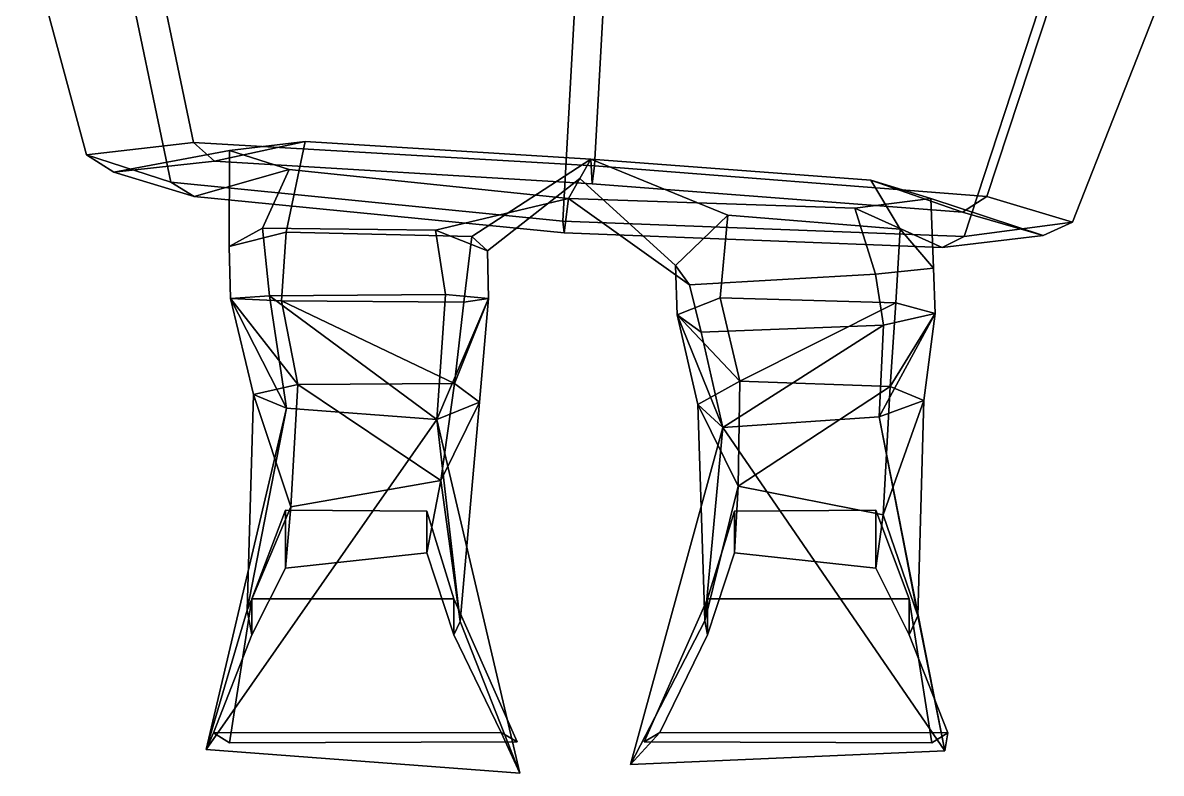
# Model space of a CAD drawing. Extents: x -132 to 156, y -160 to 356.
# Drawn here: x -132.1 to 133.6, y -160.1 to 14.9 of the extents above; entities that cross this region are included whole.
import ezdxf

# ---------------------------------------------------------------- set-up
doc = ezdxf.new("R2010")
doc.units = 0

msp = doc.modelspace()

# ---------------------------------------------------------------- linework, layer by layer
for points in [[(-103.705086, 41.792938, 84.322685), (-132.105194, 39.105209, 1.677757), (-117.261284, -15.952469, -1.647496), (-92.23362, -13.035034, 81.118172)], [(1.335038, -18.446228, 111.799683), (4.335443, 36.36084, 114.53598), (-103.705086, 41.792938, 84.322685), (-92.23362, -13.035034, 81.118172)], [(-117.261284, -15.952469, -1.647496), (-132.105194, 39.105209, 1.677757), (-109.020905, 32.499817, -90.250648), (-97.549438, -22.328171, -93.455162)], [(1.335038, -18.446228, 111.799683), (92.931, -25.646576, 74.48922), (110.298027, 27.217224, 76.661316), (4.335443, 36.36084, 114.53598)], [(-97.549438, -22.328171, -93.455162), (-109.020905, 32.499817, -90.250648), (-3.050259, 23.448792, -128.121826), (-6.05395, -31.363678, -130.857254)], [(110.298027, 27.217224, 76.661316), (92.931, -25.646576, 74.48922), (112.869156, -31.626633, -9.88623), (133.608627, 21.007462, -7.834873)], [(87.615181, -34.939713, -100.084106), (-6.05395, -31.363678, -130.857254), (-3.050259, 23.448792, -128.121826), (104.982208, 17.924088, -97.912018)], [(112.869156, -31.626633, -9.88623), (87.615181, -34.939713, -100.084106), (104.982208, 17.924088, -97.912018), (133.608627, 21.007462, -7.834873)], [(-92.23362, -13.035034, 81.118172), (-117.261284, -15.952469, -1.647496), (-110.839745, -19.956406, -2.061755), (-87.391479, -17.396729, 72.337852)], [(-87.391479, -17.396729, 72.337852), (-110.839745, -19.956406, -2.061755), (-83.876198, -14.934143, -2.672508), (-66.216461, -12.835022, 56.461697)], [(1.335038, -18.446228, 111.799683), (-92.23362, -13.035034, 81.118172), (-87.391479, -17.396729, 72.337852), (0.763357, -22.687134, 99.290993)], [(0.763357, -22.687134, 99.290993), (-87.391479, -17.396729, 72.337852), (-66.216461, -12.835022, 56.461697), (0.496964, -16.919205, 78.49353)], [(-66.216461, -12.835022, 56.461697), (-83.876198, -14.934143, -2.672508), (-83.921486, -37.261169, -3.379245), (-70.643631, -33.991028, 35.805317)], [(0.496964, -16.919205, 78.49353), (-66.216461, -12.835022, 56.461697), (-70.643631, -33.991028, 35.805317), (-27.333391, -34.951477, 54.797848)], [(-110.839745, -19.956406, -2.061755), (-92.095741, -25.620728, -82.151825), (-69.933685, -19.333481, -65.613251), (-83.876198, -14.934143, -2.672508)], [(-83.876198, -14.934143, -2.672508), (-69.933685, -19.333481, -65.613251), (-76.141869, -33.029144, -45.886024), (-83.921486, -37.261169, -3.379245)], [(-117.261284, -15.952469, -1.647496), (-97.549438, -22.328171, -93.455162), (-92.095741, -25.620728, -82.151825), (-110.839745, -19.956406, -2.061755)], [(-2.076585, -21.418289, -6.022708), (0.496964, -16.919205, 78.49353), (-27.333391, -34.951477, 54.797848), (-23.661573, -38.271721, -7.702888)], [(20.208124, -41.745125, -5.283079), (32.463924, -30.013641, 55.965221), (0.496964, -16.919205, 78.49353), (-2.076585, -21.418289, -6.022708)], [(0.496964, -16.919205, 78.49353), (32.463924, -30.013641, 55.965221), (72.712608, -33.256516, 30.627104), (65.819305, -21.827957, 51.734779)], [(0.763357, -22.687134, 99.290993), (0.496964, -16.919205, 78.49353), (65.819305, -21.827957, 51.734779), (87.187408, -29.28727, 66.087883)], [(1.335038, -18.446228, 111.799683), (0.763357, -22.687134, 99.290993), (87.187408, -29.28727, 66.087883), (92.931, -25.646576, 74.48922)], [(-92.095741, -25.620728, -82.151825), (-5.77557, -34.1185, -115.449661), (-4.753264, -26.097664, -93.925804), (-69.933685, -19.333481, -65.613251)], [(-69.933685, -19.333481, -65.613251), (-4.753264, -26.097664, -93.925804), (-35.792217, -33.471664, -70.881142), (-76.141869, -33.029144, -45.886024)], [(-97.549438, -22.328171, -93.455162), (-6.05395, -31.363678, -130.857254), (-5.77557, -34.1185, -115.449661), (-92.095741, -25.620728, -82.151825)], [(-4.753264, -26.097664, -93.925804), (-2.076585, -21.418289, -6.022708), (-23.661573, -38.271721, -7.702888), (-35.792217, -33.471664, -70.881142)], [(20.208124, -41.745125, -5.283079), (-2.076585, -21.418289, -6.022708), (-4.753264, -26.097664, -93.925804), (23.496538, -46.202255, -70.512589)], [(65.819305, -21.827957, 51.734779), (72.712608, -33.256516, 30.627104), (80.45079, -42.335564, -9.899456), (79.843185, -26.085052, -8.533709)], [(87.187408, -29.28727, 66.087883), (65.819305, -21.827957, 51.734779), (79.843185, -26.085052, -8.533709), (106.058556, -34.729324, -9.826776)], [(82.483147, -37.511276, -88.401794), (62.102085, -28.326424, -70.340164), (-4.753264, -26.097664, -93.925804), (-5.77557, -34.1185, -115.449661)], [(62.102085, -28.326424, -70.340164), (66.883812, -43.779114, -51.583469), (23.496538, -46.202255, -70.512589), (-4.753264, -26.097664, -93.925804)], [(79.843185, -26.085052, -8.533709), (80.45079, -42.335564, -9.899456), (66.883812, -43.779114, -51.583469), (62.102085, -28.326424, -70.340164)], [(106.058556, -34.729324, -9.826776), (79.843185, -26.085052, -8.533709), (62.102085, -28.326424, -70.340164), (82.483147, -37.511276, -88.401794)], [(92.931, -25.646576, 74.48922), (87.187408, -29.28727, 66.087883), (106.058556, -34.729324, -9.826776), (112.869156, -31.626633, -9.88623)], [(87.615181, -34.939713, -100.084106), (82.483147, -37.511276, -88.401794), (-5.77557, -34.1185, -115.449661), (-6.05395, -31.363678, -130.857254)], [(30.644569, -49.265594, 19.92028), (32.463924, -30.013641, 55.965221), (20.208124, -41.745125, -5.283079), (20.621355, -53.207413, -6.004872)], [(30.644569, -49.265594, 19.92028), (71.680702, -50.460999, 6.775695), (72.712608, -33.256516, 30.627104), (32.463924, -30.013641, 55.965221)], [(112.869156, -31.626633, -9.88623), (106.058556, -34.729324, -9.826776), (82.483147, -37.511276, -88.401794), (87.615181, -34.939713, -100.084106)], [(-83.656143, -49.433014, -6.282078), (-83.921486, -37.261169, -3.379245), (-76.141869, -33.029144, -45.886024), (-74.541969, -48.820175, -25.251495)], [(-71.749031, -49.999939, 9.78238), (-70.643631, -33.991028, 35.805317), (-83.921486, -37.261169, -3.379245), (-83.656143, -49.433014, -6.282078)], [(-74.541969, -48.820175, -25.251495), (-76.141869, -33.029144, -45.886024), (-35.792217, -33.471664, -70.881142), (-33.474545, -48.487465, -38.18586)], [(-29.177723, -50.302483, 15.712408), (-27.333391, -34.951477, 54.797848), (-70.643631, -33.991028, 35.805317), (-71.749031, -49.999939, 9.78238)], [(-23.411463, -49.411278, -11.327283), (-33.474545, -48.487465, -38.18586), (-35.792217, -33.471664, -70.881142), (-23.661573, -38.271721, -7.702888)], [(71.680702, -50.460999, 6.775695), (80.848289, -52.91861, -11.235605), (80.45079, -42.335564, -9.899456), (72.712608, -33.256516, 30.627104)], [(-29.177723, -50.302483, 15.712408), (-23.411463, -49.411278, -11.327283), (-23.661573, -38.271721, -7.702888), (-27.333391, -34.951477, 54.797848)], [(20.621355, -53.207413, -6.004872), (20.208124, -41.745125, -5.283079), (23.496538, -46.202255, -70.512589), (26.239281, -57.242035, -34.443275)], [(80.848289, -52.91861, -11.235605), (68.817261, -55.645683, -28.560619), (66.883812, -43.779114, -51.583469), (80.45079, -42.335564, -9.899456)], [(68.817261, -55.645683, -28.560619), (26.239281, -57.242035, -34.443275), (23.496538, -46.202255, -70.512589), (66.883812, -43.779114, -51.583469)], [(-70.565208, -74.961624, -11.545617), (-83.656143, -49.433014, -6.282078), (-74.541969, -48.820175, -25.251495)], [(-67.898392, -69.476723, 20.188709), (-71.749031, -49.999939, 9.78238), (-83.656143, -49.433014, -6.282078)], [(-67.898392, -69.476723, 20.188709), (-83.656143, -49.433014, -6.282078), (-78.232368, -71.824005, 5.576965)], [(-78.232368, -71.824005, 5.576965), (-83.656143, -49.433014, -6.282078), (-70.565208, -74.961624, -11.545617)], [(-35.454346, -77.651283, -23.023029), (-74.541969, -48.820175, -25.251495), (-33.474545, -48.487465, -38.18586)], [(-70.565208, -74.961624, -11.545617), (-74.541969, -48.820175, -25.251495), (-35.454346, -77.651283, -23.023029)], [(-31.351555, -69.212967, 25.799009), (-29.177723, -50.302483, 15.712408), (-71.749031, -49.999939, 9.78238)], [(-31.351555, -69.212967, 25.799009), (-71.749031, -49.999939, 9.78238), (-67.898392, -69.476723, 20.188709)], [(-35.454346, -77.651283, -23.023029), (-33.474545, -48.487465, -38.18586), (-23.411463, -49.411278, -11.327283)], [(-25.480312, -73.609871, 1.257782), (-35.454346, -77.651283, -23.023029), (-23.411463, -49.411278, -11.327283)], [(-31.351555, -69.212967, 25.799009), (-25.480312, -73.609871, 1.257782), (-23.411463, -49.411278, -11.327283)], [(-31.351555, -69.212967, 25.799009), (-23.411463, -49.411278, -11.327283), (-29.177723, -50.302483, 15.712408)], [(35.224392, -68.673714, 33.260288), (30.644569, -49.265594, 19.92028), (20.621355, -53.207413, -6.004872)], [(35.224392, -68.673714, 33.260288), (71.680702, -50.460999, 6.775695), (30.644569, -49.265594, 19.92028)], [(35.224392, -68.673714, 33.260288), (70.362053, -69.969971, 21.447973), (71.680702, -50.460999, 6.775695)], [(70.362053, -69.969971, 21.447973), (80.848289, -52.91861, -11.235605), (71.680702, -50.460999, 6.775695)], [(67.807152, -77.011604, -10.716764), (68.817261, -55.645683, -28.560619), (80.848289, -52.91861, -11.235605)], [(78.16906, -73.225189, 5.091758), (67.807152, -77.011604, -10.716764), (80.848289, -52.91861, -11.235605)], [(70.362053, -69.969971, 21.447973), (78.16906, -73.225189, 5.091758), (80.848289, -52.91861, -11.235605)], [(35.224392, -68.673714, 33.260288), (20.621355, -53.207413, -6.004872), (25.4219, -74.107948, 9.733406)], [(31.293774, -79.506996, -16.223919), (20.621355, -53.207413, -6.004872), (26.239281, -57.242035, -34.443275)], [(25.4219, -74.107948, 9.733406), (20.621355, -53.207413, -6.004872), (31.293774, -79.506996, -16.223919)], [(31.293774, -79.506996, -16.223919), (26.239281, -57.242035, -34.443275), (68.817261, -55.645683, -28.560619)], [(67.807152, -77.011604, -10.716764), (31.293774, -79.506996, -16.223919), (68.817261, -55.645683, -28.560619)], [(34.857716, -93.224518, 19.780575), (35.224392, -68.673714, 33.260288), (25.4219, -74.107948, 9.733406)], [(34.857716, -93.224518, 19.780575), (70.362053, -69.969971, 21.447973), (35.224392, -68.673714, 33.260288)], [(-69.553635, -98.013321, 8.956373), (-67.898392, -69.476723, 20.188709), (-78.232368, -71.824005, 5.576965)], [(-69.553635, -98.013321, 8.956373), (-34.501045, -91.902527, 15.399449), (-67.898392, -69.476723, 20.188709)], [(-34.501045, -91.902527, 15.399449), (-31.351555, -69.212967, 25.799009), (-67.898392, -69.476723, 20.188709)], [(-34.501045, -91.902527, 15.399449), (-25.480312, -73.609871, 1.257782), (-31.351555, -69.212967, 25.799009)], [(68.696411, -99.860329, 8.250444), (70.362053, -69.969971, 21.447973), (34.857716, -93.224518, 19.780575)], [(68.696411, -99.860329, 8.250444), (78.16906, -73.225189, 5.091758), (70.362053, -69.969971, 21.447973)], [(-79.706123, -122.076279, -3.886502), (-69.553635, -98.013321, 8.956373), (-78.232368, -71.824005, 5.576965)], [(-79.706123, -122.076279, -3.886502), (-78.232368, -71.824005, 5.576965), (-70.565208, -74.961624, -11.545617)], [(-29.991556, -124.759926, -7.039028), (-35.454346, -77.651283, -23.023029), (-25.480312, -73.609871, 1.257782)], [(-29.991556, -124.759926, -7.039028), (-25.480312, -73.609871, 1.257782), (-34.501045, -91.902527, 15.399449)], [(27.077988, -124.577888, -3.819573), (34.857716, -93.224518, 19.780575), (25.4219, -74.107948, 9.733406)], [(27.077988, -124.577888, -3.819573), (25.4219, -74.107948, 9.733406), (31.293774, -79.506996, -16.223919)], [(76.796844, -123.447495, -7.332621), (67.807152, -77.011604, -10.716764), (78.16906, -73.225189, 5.091758)], [(76.796844, -123.447495, -7.332621), (78.16906, -73.225189, 5.091758), (68.696411, -99.860329, 8.250444)], [(-89.270775, -154.613907, -25.196507), (-79.706123, -122.076279, -3.886502), (-70.565208, -74.961624, -11.545617)], [(-89.270775, -154.613907, -25.196507), (-70.565208, -74.961624, -11.545617), (-35.454346, -77.651283, -23.023029)], [(83.117012, -154.941452, -31.722775), (31.293774, -79.506996, -16.223919), (67.807152, -77.011604, -10.716764)], [(83.117012, -154.941452, -31.722775), (67.807152, -77.011604, -10.716764), (76.796844, -123.447495, -7.332621)], [(-16.115448, -160.130356, -31.483597), (-89.270775, -154.613907, -25.196507), (-35.454346, -77.651283, -23.023029)], [(-16.115448, -160.130356, -31.483597), (-35.454346, -77.651283, -23.023029), (-29.991556, -124.759926, -7.039028)], [(9.723332, -158.064194, -28.27799), (27.077988, -124.577888, -3.819573), (31.293774, -79.506996, -16.223919)], [(9.723332, -158.064194, -28.27799), (31.293774, -79.506996, -16.223919), (83.117012, -154.941452, -31.722775)], [(-34.501045, -91.902527, 15.399449), (-69.553635, -98.013321, 8.956373), (-70.777412, -112.334427, 35.947453), (-37.787899, -108.736435, 35.947453)], [(-29.991556, -124.759926, -7.039028), (-34.501045, -91.902527, 15.399449), (-37.787899, -108.736435, 35.947453), (-31.473774, -127.827744, 43.725594)], [(27.077988, -124.577888, -3.819573), (27.673773, -127.827744, 43.725594), (33.987896, -108.736435, 35.947453), (34.857716, -93.224518, 19.780575)], [(34.857716, -93.224518, 19.780575), (33.987896, -108.736435, 35.947453), (66.977409, -112.334427, 35.947453), (68.696411, -99.860329, 8.250444)], [(-79.706123, -122.076279, -3.886502), (-78.613716, -127.827744, 43.725594), (-70.777412, -112.334427, 35.947453), (-69.553635, -98.013321, 8.956373)], [(-31.473774, -119.444244, 102.617195), (-37.787899, -98.998032, 87.801697), (-70.777412, -98.812729, 87.801697), (-78.613716, -119.444244, 102.617195)], [(-78.613716, -119.444244, 102.617195), (-70.777412, -98.812729, 87.801697), (-70.777412, -112.334427, 35.947453), (-78.613716, -127.827744, 43.725594)], [(-37.787899, -98.998032, 87.801697), (-37.787899, -108.736435, 35.947453), (-70.777412, -112.334427, 35.947453), (-70.777412, -98.812729, 87.801697)], [(-31.473774, -119.444244, 102.617195), (-31.473774, -127.827744, 43.725594), (-37.787899, -108.736435, 35.947453), (-37.787899, -98.998032, 87.801697)], [(27.673773, -119.444244, 102.617195), (74.813721, -119.444244, 102.617195), (66.977409, -98.812729, 87.801697), (33.987896, -98.998032, 87.801697)], [(27.673773, -119.444244, 102.617195), (33.987896, -98.998032, 87.801697), (33.987896, -108.736435, 35.947453), (27.673773, -127.827744, 43.725594)], [(33.987896, -98.998032, 87.801697), (66.977409, -98.812729, 87.801697), (66.977409, -112.334427, 35.947453), (33.987896, -108.736435, 35.947453)], [(74.813721, -119.444244, 102.617195), (74.813721, -127.827744, 43.725594), (66.977409, -112.334427, 35.947453), (66.977409, -98.812729, 87.801697)], [(76.796844, -123.447495, -7.332621), (68.696411, -99.860329, 8.250444), (66.977409, -112.334427, 35.947453), (74.813721, -127.827744, 43.725594)], [(-83.890282, -153.02951, 102.617195), (-78.613716, -119.444244, 102.617195), (-78.613716, -127.827744, 43.725594), (-87.594154, -150.723206, 36.317848)], [(-16.70689, -152.844193, 102.617195), (-31.473774, -119.444244, 102.617195), (-78.613716, -119.444244, 102.617195), (-83.890282, -153.02951, 102.617195)], [(-16.70689, -152.844193, 102.617195), (-20.410763, -150.61731, 32.613968), (-31.473774, -127.827744, 43.725594), (-31.473774, -119.444244, 102.617195)], [(12.906889, -152.844193, 102.617195), (80.090286, -153.02951, 102.617195), (74.813721, -119.444244, 102.617195), (27.673773, -119.444244, 102.617195)], [(12.906889, -152.844193, 102.617195), (27.673773, -119.444244, 102.617195), (27.673773, -127.827744, 43.725594), (16.610764, -150.61731, 32.613968)], [(80.090286, -153.02951, 102.617195), (83.794151, -150.723206, 36.317848), (74.813721, -127.827744, 43.725594), (74.813721, -119.444244, 102.617195)], [(-89.270775, -154.613907, -25.196507), (-87.594154, -150.723206, 36.317848), (-78.613716, -127.827744, 43.725594), (-79.706123, -122.076279, -3.886502)], [(-16.115448, -160.130356, -31.483597), (-29.991556, -124.759926, -7.039028), (-31.473774, -127.827744, 43.725594), (-20.410763, -150.61731, 32.613968)], [(9.723332, -158.064194, -28.27799), (16.610764, -150.61731, 32.613968), (27.673773, -127.827744, 43.725594), (27.077988, -124.577888, -3.819573)], [(83.117012, -154.941452, -31.722775), (76.796844, -123.447495, -7.332621), (74.813721, -127.827744, 43.725594), (83.794151, -150.723206, 36.317848)], [(-89.270775, -154.613907, -25.196507), (-16.115448, -160.130356, -31.483597), (-20.410763, -150.61731, 32.613968), (-87.594154, -150.723206, 36.317848)], [(-83.890282, -153.02951, 102.617195), (-87.594154, -150.723206, 36.317848), (-20.410763, -150.61731, 32.613968), (-16.70689, -152.844193, 102.617195)], [(83.117012, -154.941452, -31.722775), (83.794151, -150.723206, 36.317848), (16.610764, -150.61731, 32.613968), (9.723332, -158.064194, -28.27799)], [(80.090286, -153.02951, 102.617195), (12.906889, -152.844193, 102.617195), (16.610764, -150.61731, 32.613968), (83.794151, -150.723206, 36.317848)]]:
    msp.add_3dface(points)

doc.saveas('drawing.dxf')
